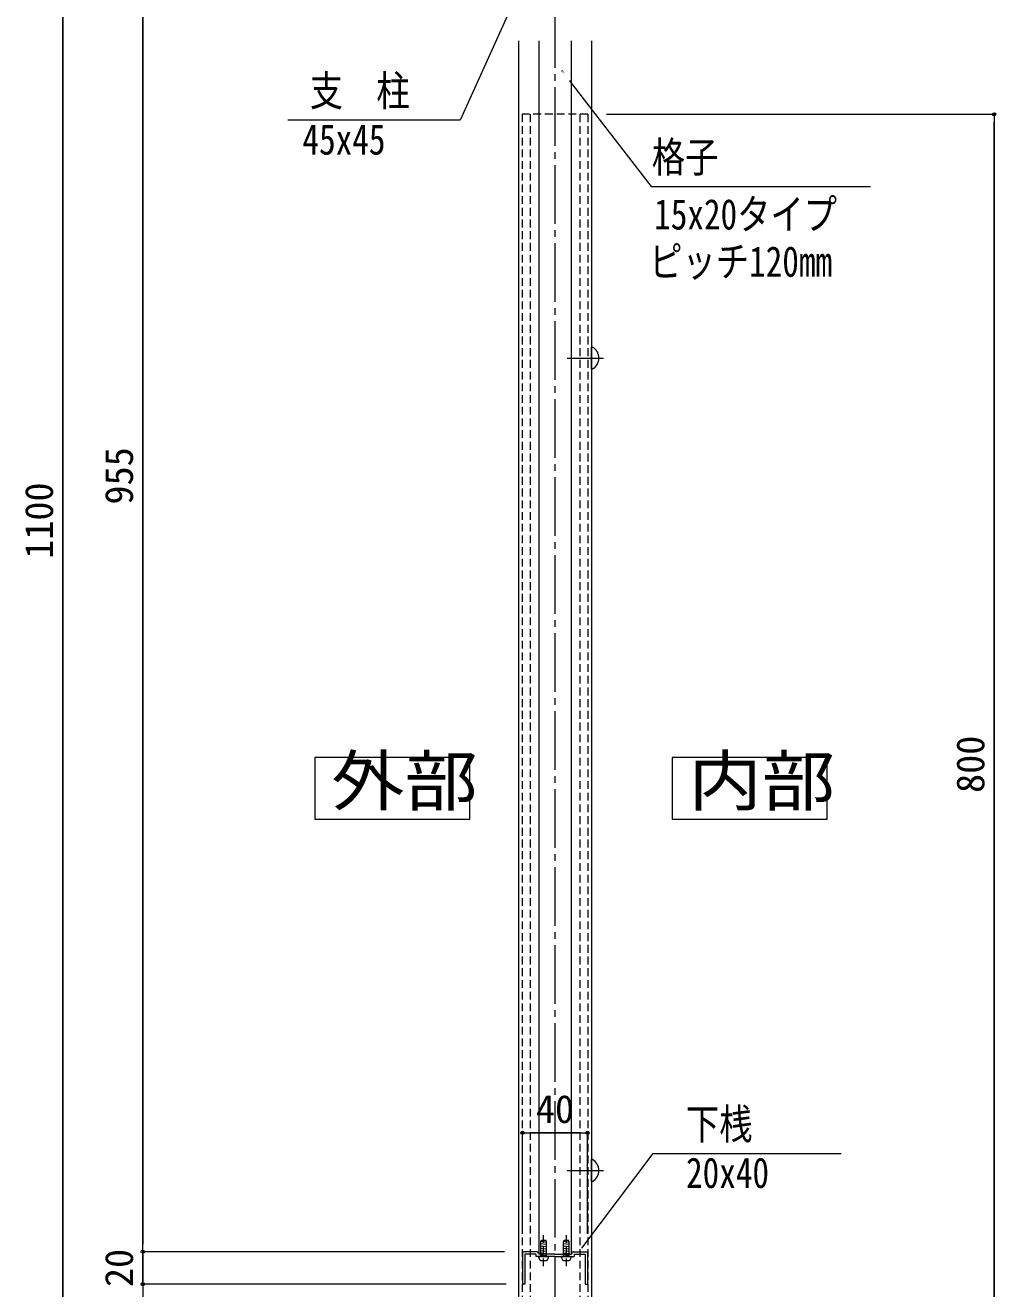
# Model space of a CAD drawing. Units: millimetres at full size. Extents: x -1603 to 1599, y -1129 to 1133.
# Drawn here: x -170 to 428, y -606 to 172 of the extents above; entities that cross this region are included whole.
import ezdxf
from ezdxf.enums import TextEntityAlignment as Align

# ---------------------------------------------------------------- set-up
doc = ezdxf.new("R2010")
doc.units = ezdxf.units.MM
doc.header["$LTSCALE"] = 4
doc.header["$PDMODE"] = 32
doc.header["$PDSIZE"] = 2
doc.linetypes.add('CHAIN2', pattern=[12, 9, -1, 1, -1])
doc.linetypes.add('DASHED1', pattern=[1.8, 1.2, -0.6])
for name, color, linetype, lineweight in [('0-0_0', 7, 'Continuous', 18), ('0-1_1手摺寸法', 3, 'Continuous', 18), ('0-5_2躯体線', 4, 'Continuous', 9), ('0-6_3中心線', 2, 'CHAIN2', 18), ('1-1_MOJI', 4, 'Continuous', 9), ('1-2_P4-12', 7, 'Continuous', 18), ('1-5_WHITE', 7, 'Continuous', 18), ('1-6_アンカー', 4, 'Continuous', 9)]:
    doc.layers.add(name, color=color, linetype=linetype, lineweight=lineweight)
doc.styles.add('ＭＳ ゴシック', font='')
doc.styles.get('ＭＳ ゴシック').set_extended_font_data('MS Gothic')

msp = doc.modelspace()

# ---------------------------------------------------------------- linework, layer by layer
at = {"layer": '0-0_0'}
msp.add_line((133.875, 162.385), (133.875, -666.69), dxfattribs=at)
for points in [[(133.875, 193.061), (97.918, 113.451), (-8.117, 113.451)], [(160.375, 144.103), (215.493, 72.67), (350.588, 72.67)]]:
    msp.add_lwpolyline(points, dxfattribs=at)
at = {"layer": '0-1_1手摺寸法'}
for p, q in [((-146.559, -682.892), (-146.559, 417.108)), ((-146.559, 412.508), (-146.559, -678.292)), ((-97.336, -582.892), (-97.336, 372.108)), ((-97.336, 367.508), (-97.336, -578.292)), ((188.125, 117.108), (426.605, 117.108)), ((426.605, 117.108), (426.605, -682.892)), ((426.605, -678.292), (426.605, 112.508)), ((136.375, -571.892), (136.375, -509.722)), ((136.375, -509.722), (176.375, -509.722)), ((171.775, -509.722), (140.975, -509.722)), ((-97.336, -578.292), (-97.336, -573.692)), ((125.375, -582.892), (-97.336, -582.892)), ((-97.336, -602.892), (-97.336, -582.892)), ((125.375, -582.892), (-97.336, -582.892)), ((-97.336, -582.892), (-97.336, -602.892)), ((-97.336, -602.892), (-97.336, -682.892)), ((126.375, -602.892), (-97.336, -602.892)), ((126.375, -602.892), (-97.336, -602.892))]:
    msp.add_line(p, q, dxfattribs=at)
for p in [(426.605, 117.108), (136.375, -509.722), (176.375, -509.722), (-97.336, -582.892), (-97.336, -602.892)]:
    msp.add_point(p, dxfattribs=at)
at = {"layer": '0-5_2躯体線'}
for p, q in [((178.875, -39.642), (178.875, -26.142)), ((179.375, -26.142), (178.875, -26.142)), ((163.934, -32.892), (186.191, -32.892)), ((179.375, -39.642), (178.875, -39.642)), ((178.875, -539.642), (178.875, -526.142)), ((179.375, -526.142), (178.875, -526.142)), ((163.934, -532.892), (186.191, -532.892)), ((179.375, -539.642), (178.875, -539.642))]:
    msp.add_line(p, q, dxfattribs=at)
for centre in [(175.68, -32.892), (175.68, -532.892)]:
    msp.add_arc(centre, 7.695, 298.699, 61.301, dxfattribs=at)
at = {"layer": '0-6_3中心線'}
msp.add_line((156.375, 469.737), (156.375, -842.622), dxfattribs=at)
at = {"layer": '1-1_MOJI', "color": 3, "linetype": 'DASHED1', "lineweight": 18}
for p, q in [((149.375, -591.885), (149.375, -572.732)), ((163.375, -591.885), (163.375, -572.732))]:
    msp.add_line(p, q, dxfattribs=at)
at = {"layer": '1-1_MOJI'}
for p, q in [((147.375, -576.464), (151.375, -576.934)), ((147.375, -576.464), (151.375, -576.934)), ((147.375, -577.874), (151.375, -578.343)), ((147.375, -577.874), (151.375, -578.343)), ((147.375, -579.284), (151.375, -579.753)), ((147.375, -579.284), (151.375, -579.753)), ((147.375, -580.693), (151.375, -581.162)), ((147.375, -580.693), (151.375, -581.162)), ((147.375, -582.103), (151.375, -582.572)), ((147.375, -582.103), (151.375, -582.572)), ((147.625, -576.892), (148.039, -575.892)), ((147.625, -585.892), (147.625, -576.892)), ((148.039, -575.892), (150.71, -575.892)), ((151.125, -576.892), (150.71, -575.892)), ((151.125, -585.892), (151.125, -576.892)), ((161.375, -576.464), (165.375, -576.934)), ((161.375, -576.464), (165.375, -576.934)), ((161.375, -577.874), (165.375, -578.343)), ((161.375, -577.874), (165.375, -578.343)), ((161.375, -579.284), (165.375, -579.753)), ((161.375, -579.284), (165.375, -579.753)), ((161.375, -580.693), (165.375, -581.162)), ((161.375, -580.693), (165.375, -581.162)), ((161.375, -582.103), (165.375, -582.572)), ((161.375, -582.103), (165.375, -582.572)), ((161.625, -576.892), (162.039, -575.892)), ((161.625, -585.892), (161.625, -576.892)), ((162.039, -575.892), (164.71, -575.892)), ((165.125, -576.892), (164.71, -575.892)), ((165.125, -585.892), (165.125, -576.892)), ((146.375, -586.392), (146.375, -586.092)), ((146.575, -585.892), (152.175, -585.892)), ((147.375, -583.512), (151.375, -583.982)), ((147.375, -583.512), (151.375, -583.982)), ((147.375, -584.83), (151.375, -585.299)), ((147.375, -584.83), (151.375, -585.299)), ((148.375, -588.392), (150.375, -588.392)), ((152.375, -586.392), (152.375, -586.092)), ((160.375, -586.392), (160.375, -586.092)), ((160.575, -585.892), (166.175, -585.892)), ((161.375, -583.512), (165.375, -583.982)), ((161.375, -583.512), (165.375, -583.982)), ((161.375, -584.83), (165.375, -585.299)), ((161.375, -584.83), (165.375, -585.299)), ((162.375, -588.392), (164.375, -588.392)), ((166.375, -586.392), (166.375, -586.092))]:
    msp.add_line(p, q, dxfattribs=at)
for centre, radius, start, end in [((146.575, -586.092), 0.2, 90, 180), ((148.375, -586.392), 2, 180, 270), ((150.375, -586.392), 2, 270, 0), ((152.175, -586.092), 0.2, 0, 90), ((160.575, -586.092), 0.2, 90, 180), ((162.375, -586.392), 2, 180, 270), ((164.375, -586.392), 2, 270, 0), ((166.175, -586.092), 0.2, 0, 90)]:
    msp.add_arc(centre, radius, start, end, dxfattribs=at)
at = {"layer": '1-2_P4-12'}
msp.add_line((228.526, -278.661), (228.526, -316.671), dxfattribs=at)
msp.add_lwpolyline([(8.608, -316.671), (103.933, -316.671), (103.933, -278.661), (8.608, -278.661)], close=True, dxfattribs=at)
msp.add_lwpolyline([(228.526, -316.671), (323.852, -316.671), (323.852, -278.66), (228.526, -278.66)], dxfattribs=at)
at = {"layer": '1-5_WHITE'}
for p, q in [((146.375, 162.385), (146.375, -584.392)), ((166.375, 162.385), (166.375, -584.392)), ((145.175, -582.892), (137.375, -582.892)), ((136.375, -583.892), (136.375, -602.892)), ((144.675, -584.392), (137.875, -584.392)), ((144.675, -584.392), (144.675, -585.892)), ((149.075, -585.892), (144.675, -585.892)), ((156.375, -584.392), (146.175, -584.392)), ((149.206, -585.686), (149.075, -585.892)), ((149.544, -585.686), (149.675, -585.892)), ((156.375, -585.892), (149.675, -585.892)), ((156.375, -584.392), (166.575, -584.392)), ((156.375, -585.892), (163.075, -585.892)), ((163.206, -585.686), (163.075, -585.892)), ((166.575, -583.892), (166.575, -584.392)), ((168.075, -584.392), (168.075, -585.892)), ((174.875, -602.892), (176.375, -602.892))]:
    msp.add_line(p, q, dxfattribs=at)
for points in [[(137.875, -584.392), (137.875, -602.892), (136.375, -602.892)], [(163.544, -585.686), (163.675, -585.892), (168.075, -585.892)]]:
    msp.add_lwpolyline(points, dxfattribs=at)
for centre, radius, start, end in [((137.375, -583.892), 1, 90, 180), ((145.175, -583.892), 1, 0, 90), ((167.575, -583.892), 1, 90, 180), ((149.375, -585.792), 0.2, 32.334, 147.666), ((163.375, -585.792), 0.2, 32.334, 147.666)]:
    msp.add_arc(centre, radius, start, end, dxfattribs=at)
at = {"layer": '1-6_アンカー', "linetype": 'DASHED1'}
for p, q in [((176.625, 117.108), (136.125, 117.108)), ((136.125, 117.108), (136.125, -682.892)), ((141.125, 117.108), (141.125, -682.892))]:
    msp.add_line(p, q, dxfattribs=at)

# ---------------------------------------------------------------- texts
at = {"layer": '0-0_0', "style": 'ＭＳ ゴシック', "width": 0.8}
for s, p in [('支\u3000柱', (5.476, 116.594)), ('45x45', (0.952, 86.662)), ('格子', (215.934, 75.813)), ('15x20タイプ', (217.402, 40.589)), ('ピッチ120mm', (214.389, 11.519)), ('下桟', (236.97, -519.369)), ('20x40', (237.024, -549.301))]:
    msp.add_text(s, height=18.77, dxfattribs=at).set_placement(p, align=Align.BOTTOM_LEFT)
at = {"layer": '0-1_1手摺寸法', "style": 'ＭＳ ゴシック'}
for s, p in [('955', (-98.155, -123.057)), ('1100', (-147.378, -156.445)), ('800', (425.786, -300.557)), ('20', (-98.155, -604.669))]:
    msp.add_text(s, height=17.27, rotation=90, dxfattribs=at).set_placement(p, align=Align.BOTTOM_LEFT)
msp.add_text('40', height=17.27, dxfattribs=at).set_placement((144.599, -508.904), align=Align.BOTTOM_LEFT)
at = {"layer": '1-2_P4-12', "style": 'ＭＳ ゴシック', "width": 1.1}
for s, p in [('外部', (18.667, -317.134)), ('内部', (238.586, -317.134))]:
    msp.add_text(s, height=30.03, dxfattribs=at).set_placement(p, align=Align.BOTTOM_LEFT)

# ---------------------------------------------------------------- wipeouts: each hides what was drawn before it
msp.add_wipeout([(176.45, -573.687), (178.666, -575.362), (172.808, -580.809), (172.808, -580.809)])

# ---------------------------------------------------------------- next in the draw order: linework, layer by layer
at = {"layer": '0-0_0'}
msp.add_line((178.875, 162.385), (178.875, -666.69), dxfattribs=at)
msp.add_lwpolyline([(172.808, -580.809), (216.872, -522.512), (332.492, -522.512)], dxfattribs=at)
msp.add_solid([(176.45, -573.687), (176.45, -573.687), (176.45, -573.687)], dxfattribs=at)
at = {"layer": '0-1_1手摺寸法'}
msp.add_line((176.375, -571.892), (176.375, -509.722), dxfattribs=at)
at = {"layer": '1-5_WHITE'}
for p, q in [((167.575, -582.892), (175.375, -582.892)), ((168.075, -584.392), (174.875, -584.392)), ((174.875, -584.392), (174.875, -602.892)), ((176.375, -583.892), (176.375, -602.892))]:
    msp.add_line(p, q, dxfattribs=at)
msp.add_arc((175.375, -583.892), 1, 0, 90, dxfattribs=at)
at = {"layer": '1-6_アンカー', "linetype": 'DASHED1'}
for p, q in [((171.625, 117.108), (171.625, -682.892)), ((176.625, 117.108), (176.625, -682.892))]:
    msp.add_line(p, q, dxfattribs=at)

# ---------------------------------------------------------------- next in the draw order: wipeouts: each hides what was drawn before it
msp.add_wipeout([(166.288, 138.714), (164.088, 137.017), (160.375, 144.103), (160.375, 144.103)])

doc.saveas('drawing.dxf')
